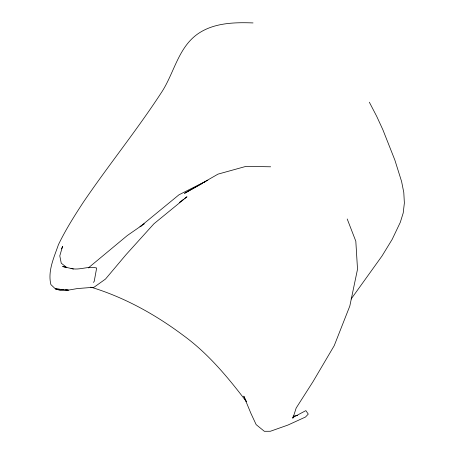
<?xml version="1.0" encoding="UTF-8"?>
<svg xmlns="http://www.w3.org/2000/svg" width="454" height="454" viewBox="0 0 454 454"><rect width="100%" height="100%" fill="white"/><g stroke="black" fill="none" stroke-linecap="round" stroke-linejoin="round"><path stroke-width="0.68" d="M292.853 418.361L296.161 408.05L313.039 381.61L334.229 345.642L349.824 306.013L357.519 269.233L355.817 241.199L347.208 218.976M61.636 248.883L62.584 246.295L59.792 255.852L61.267 263.207L66.846 267.571L62.612 266.509L71.244 268.507M351.118 299.033L382.035 255.965L392.177 239.371L400.28 222.375L403.209 212.96L404.372 203.006L403.793 192.513L401.591 181.487L394.872 160.092L382.881 129.759L376.712 116.36L369.335 102.207M93.388 282.399L94.216 281.378L96.657 268.013C88.292 265.63 79.637 270.618 71.011 268.479M179.307 202.518L183.694 199.227M184.789 198.404L186.986 196.764L153.957 223.76L126.059 254.643L105.498 279.062L94.023 287.251L77.362 288.568L68.367 290.117L60.547 290.52L55.371 288.852L50.888 284.59C47.528 270.981 54.083 257.344 58.424 244.706C65.535 229.928 74.297 216.047 83.269 202.342C108.381 165.347 136.631 130.542 161.056 93.081C174.058 73.786 177.889 47.812 197.893 33.829C213.925 22.774 234.275 22.235 253.031 22.927M88.28 267.956L127.341 235.507L144.173 223.828M141.71 225.61L140.014 226.796L178.95 194.817L207.858 180.227M142.84 224.821L143.969 224.032M202.393 183.444L184.523 193.336L217.999 174.132L246.023 166.363L270.658 166.794M203.625 182.758L204.856 182.077M292.308 417.833L305.865 410.615L308.277 414.093L305.497 417.027L287.972 425.04L270.397 431.266L264.347 431.3L256.169 424.643L250.977 413.509L243.781 396.177L246.42 401.648C227.891 377.302 208.193 353.496 183.257 335.381C155.853 314.866 125.497 297.932 92.73 287.705L90.738 287.172M293.023 416.187L297.699 415.421M60.155 289.317L55.371 288.852L68.367 290.117L65.631 289.851M61.523 289.453L63.577 289.652M72.214 268.751L73.423 269.023"/></g></svg>
